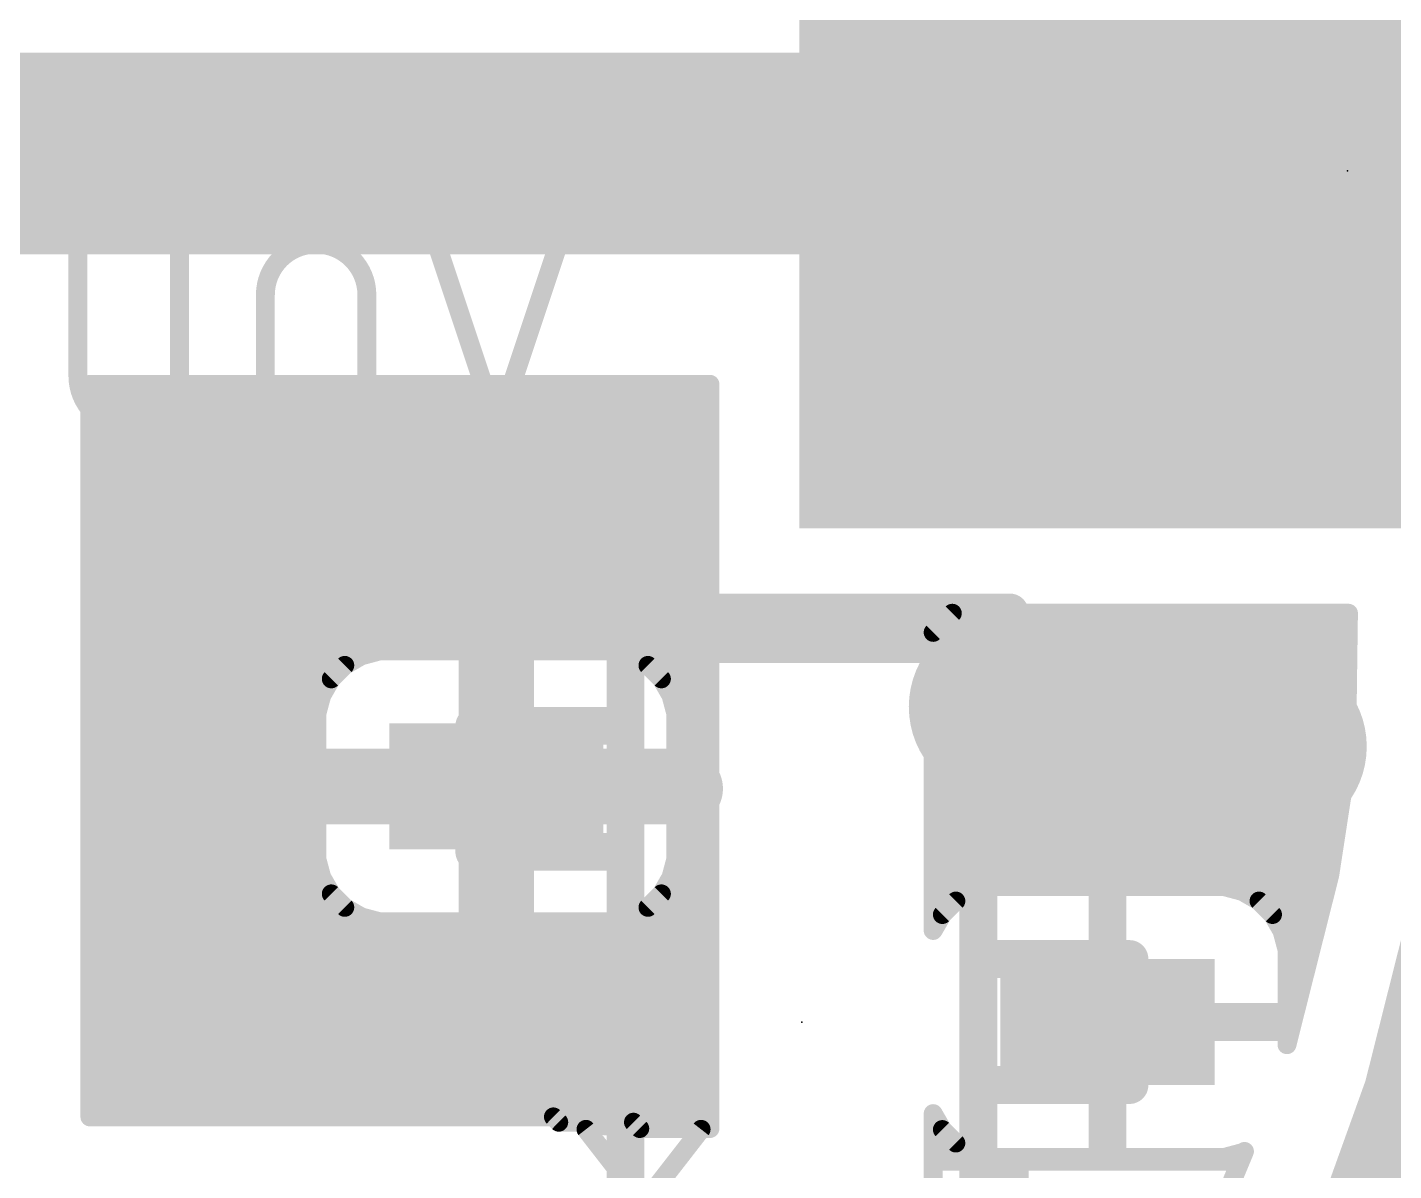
# Model space of a CAD drawing. Extents: x 82 to 105.8, y 80.8 to 99.8.
# Drawn here: x 97.35 to 102.86, y 88.43 to 93.04 of the extents above; entities that cross this region are included whole.
import ezdxf

# ---------------------------------------------------------------- set-up
doc = ezdxf.new("R2010")
doc.units = 0
for name, color, linetype in [('16', 132, 'CONTINUOUS'), ('18', 110, 'CONTINUOUS'), ('20', 31, 'CONTINUOUS'), ('22', 253, 'CONTINUOUS'), ('24', 53, 'CONTINUOUS'), ('26', 253, 'CONTINUOUS'), ('52', 253, 'CONTINUOUS')]:
    doc.layers.add(name, color=color, linetype=linetype)

# ---------------------------------------------------------------- blocks, each defined once
blk = doc.blocks.new('RECT')
blk.add_solid([(-0.5, -0.5), (0.5, -0.5), (-0.5, 0.5), (0.5, 0.5)])
blk = doc.blocks.new('PIE')
at = {"const_width": 0.5}
blk.add_lwpolyline([(0, -0.25, 1), (0, 0.25, 1), (0, -0.25)], format="xyb", dxfattribs=at)
blk = doc.blocks.new('ROUNDV')
at = {"const_width": 0.5}
blk.add_lwpolyline([(0, -0.25, 1), (0, 0.25, 1), (0, -0.25)], format="xyb", dxfattribs=at)

msp = doc.modelspace()

# ---------------------------------------------------------------- linework, layer by layer
at = {"layer": '16'}
for points, const_width in [([(102.67, 91.84), (102.67, 92.46)], 1.016), ([(102.09, 92.53), (91.37, 92.53)], 0.8128), ([(102.16, 92.46), (102.09, 92.53)], 0.6096), ([(102.67, 92.46), (102.16, 92.46)], 0.6096), ([(102.67, 92.46), (102.59, 92.54)], 0.1524), ([(102.67, 92.46), (102.71, 92.5)], 0.1524), ([(102.71, 92.5), (103.0947, 92.5)], 0.1524), ([(102.68, 91.83), (102.67, 91.84)], 1.016), ([(97.6, 88.6469), (97.6, 91.6)], 0.0762), ([(97.6, 91.6), (100.1, 91.6)], 0.0762), ([(97.6, 91.5924), (100.1, 91.5924)], 0.0762), ([(100.1, 91.6), (100.1, 88.6)], 0.0762), ([(97.6, 91.5162), (100.1, 91.5162)], 0.0762), ([(97.6, 91.44), (100.1, 91.44)], 0.0762), ([(97.6, 91.3638), (100.1, 91.3638)], 0.0762), ([(99.2388, 91.1388), (99.31, 91.21)], 0.3048), ([(97.6, 91.2876), (100.1, 91.2876)], 0.0762), ([(99.2388, 89.9793), (99.2388, 91.1388)], 0.3048), ([(97.6, 91.2114), (100.1, 91.2114)], 0.0762), ([(97.6, 91.1352), (100.1, 91.1352)], 0.0762), ([(97.6, 91.059), (100.1, 91.059)], 0.0762), ([(97.6, 90.9828), (100.1, 90.9828)], 0.0762), ([(97.6, 90.9066), (100.1, 90.9066)], 0.0762), ([(97.6, 90.8304), (100.1, 90.8304)], 0.0762), ([(97.6, 90.7542), (100.1, 90.7542)], 0.0762), ([(97.6, 90.678), (100.1, 90.678)], 0.0762), ([(101, 90.6), (101.0771, 90.6771)], 0.0762), ([(101.0771, 90.6771), (102.6745, 90.6771)], 0.0762), ([(102.6745, 90.6771), (102.6661, 90.0596)], 0.0762), ([(97.6, 90.6018), (100.1, 90.6018)], 0.0762), ([(101, 89.3984), (101, 90.6)], 0.0762), ([(101.0018, 90.6018), (102.6735, 90.6018)], 0.0762), ([(97.6, 90.5256), (100.1, 90.5256)], 0.0762), ([(98.6943, 90.5055), (98.6277, 90.467)], 0.0762), ([(98.7686, 90.5254), (98.6943, 90.5055)], 0.0762), ([(99.2007, 90.5254), (98.7686, 90.5254)], 0.0762), ([(99.2007, 90.0174), (99.2007, 90.5254)], 0.0762), ([(99.2769, 90.5254), (99.2769, 90.0174)], 0.0762), ([(99.7091, 90.5254), (99.2769, 90.5254)], 0.0762), ([(99.7834, 90.5055), (99.7091, 90.5254)], 0.0762), ([(99.85, 90.467), (99.7834, 90.5055)], 0.0762), ([(101, 90.5256), (102.6724, 90.5256)], 0.0762), ([(97.6, 90.4494), (98.61, 90.4494)], 0.0762), ([(98.6277, 90.467), (98.5733, 90.4126)], 0.0762), ([(99.2007, 90.4494), (99.2769, 90.4494)], 0.0762), ([(99.9043, 90.4126), (99.85, 90.467)], 0.0762), ([(99.8676, 90.4494), (100.1, 90.4494)], 0.0762), ([(101, 90.4494), (102.6714, 90.4494)], 0.0762), ([(97.6, 90.3732), (98.5505, 90.3732)], 0.0762), ([(98.5733, 90.4126), (98.5348, 90.346)], 0.0762), ([(99.2007, 90.3732), (99.2769, 90.3732)], 0.0762), ([(99.9428, 90.346), (99.9043, 90.4126)], 0.0762), ([(99.9271, 90.3732), (100.1, 90.3732)], 0.0762), ([(101, 90.3732), (102.6704, 90.3732)], 0.0762), ([(98.5348, 90.346), (98.5149, 90.2717)], 0.0762), ([(99.9627, 90.2717), (99.9428, 90.346)], 0.0762), ([(97.6, 90.297), (98.5217, 90.297)], 0.0762), ([(98.5149, 90.2717), (98.5149, 90.0174)], 0.0762), ([(99.2007, 90.297), (99.2769, 90.297)], 0.0762), ([(99.9559, 90.297), (100.1, 90.297)], 0.0762), ([(99.9627, 90.0174), (99.9627, 90.2717)], 0.0762), ([(101, 90.297), (102.6693, 90.297)], 0.0762), ([(97.6, 90.2208), (98.5149, 90.2208)], 0.0762), ([(99.2007, 90.2208), (99.2769, 90.2208)], 0.0762), ([(99.9627, 90.2208), (100.1, 90.2208)], 0.0762), ([(101, 90.2208), (102.6683, 90.2208)], 0.0762), ([(97.6, 90.1446), (98.5149, 90.1446)], 0.0762), ([(98.2593, 89.9793), (98.2, 89.92)], 0.3048), ([(99.2388, 89.9793), (98.2593, 89.9793)], 0.3048), ([(99.2388, 89.9793), (99.2388, 89.1588)], 0.3048), ([(99.2388, 89.9793), (99.9907, 89.9793)], 0.3048), ([(99.2007, 90.1446), (99.2769, 90.1446)], 0.0762), ([(99.9907, 89.9793), (100, 89.97)], 0.3048), ([(99.9627, 90.1446), (100.1, 90.1446)], 0.0762), ([(101, 90.1446), (102.6673, 90.1446)], 0.0762), ([(97.6, 90.0684), (98.5149, 90.0684)], 0.0762), ([(99.2007, 90.0684), (99.2769, 90.0684)], 0.0762), ([(99.9627, 90.0684), (100.1, 90.0684)], 0.0762), ([(101, 90.0684), (102.6662, 90.0684)], 0.0762), ([(102.6661, 90.0596), (102.599, 89.6217)], 0.0762), ([(97.6, 89.9922), (99.2007, 89.9922)], 0.0762), ([(98.5149, 90.0174), (99.2007, 90.0174)], 0.0762), ([(99.2769, 90.0174), (99.2007, 90.0174)], 0.0762), ([(99.2007, 90.0174), (99.2007, 89.9412)], 0.0762), ([(99.2769, 89.9412), (99.2769, 90.0174)], 0.0762), ([(99.2769, 90.0174), (99.9627, 90.0174)], 0.0762), ([(99.2769, 89.9922), (100.1, 89.9922)], 0.0762), ([(101, 89.9922), (102.6558, 89.9922)], 0.0762), ([(99.2007, 89.9412), (98.5149, 89.9412)], 0.0762), ([(98.5149, 89.9412), (98.5149, 89.6868)], 0.0762), ([(99.2007, 89.4332), (99.2007, 89.9412)], 0.0762), ([(99.2007, 89.9412), (99.2769, 89.9412)], 0.0762), ([(99.2769, 89.9412), (99.2769, 89.4332)], 0.0762), ([(99.9627, 89.9412), (99.2769, 89.9412)], 0.0762), ([(99.9627, 89.6868), (99.9627, 89.9412)], 0.0762), ([(97.6, 89.916), (98.5149, 89.916)], 0.0762), ([(99.2007, 89.916), (99.2769, 89.916)], 0.0762), ([(99.9627, 89.916), (100.1, 89.916)], 0.0762), ([(101, 89.916), (102.6441, 89.916)], 0.0762), ([(97.6, 89.8398), (98.5149, 89.8398)], 0.0762), ([(99.2007, 89.8398), (99.2769, 89.8398)], 0.0762), ([(99.9627, 89.8398), (100.1, 89.8398)], 0.0762), ([(101, 89.8398), (102.6324, 89.8398)], 0.0762), ([(97.6, 89.7636), (98.5149, 89.7636)], 0.0762), ([(99.2007, 89.7636), (99.2769, 89.7636)], 0.0762), ([(99.9627, 89.7636), (100.1, 89.7636)], 0.0762), ([(101, 89.7636), (102.6208, 89.7636)], 0.0762), ([(97.6, 89.6874), (98.5149, 89.6874)], 0.0762), ([(98.5149, 89.6868), (98.5348, 89.6125)], 0.0762), ([(99.2007, 89.6874), (99.2769, 89.6874)], 0.0762), ([(99.9428, 89.6125), (99.9627, 89.6868)], 0.0762), ([(99.9627, 89.6874), (100.1, 89.6874)], 0.0762), ([(101, 89.6874), (102.6091, 89.6874)], 0.0762), ([(97.6, 89.6112), (98.5356, 89.6112)], 0.0762), ([(98.5348, 89.6125), (98.5733, 89.5459)], 0.0762), ([(99.2007, 89.6112), (99.2769, 89.6112)], 0.0762), ([(99.9043, 89.5459), (99.9428, 89.6125)], 0.0762), ([(99.942, 89.6112), (100.1, 89.6112)], 0.0762), ([(101, 89.6112), (102.5964, 89.6112)], 0.0762), ([(102.599, 89.6217), (102.4265, 88.938)], 0.0762), ([(98.5733, 89.5459), (98.6277, 89.4916)], 0.0762), ([(99.85, 89.4916), (99.9043, 89.5459)], 0.0762), ([(101.1581, 89.5555), (101.0915, 89.517)], 0.0762), ([(101.2324, 89.5754), (101.1581, 89.5555)], 0.0762), ([(101.6645, 89.5754), (101.2324, 89.5754)], 0.0762), ([(101.6645, 89.0674), (101.6645, 89.5754)], 0.0762), ([(101.7407, 89.5754), (101.7407, 89.0674)], 0.0762), ([(102.1729, 89.5754), (101.7407, 89.5754)], 0.0762), ([(102.2472, 89.5555), (102.1729, 89.5754)], 0.0762), ([(102.3138, 89.517), (102.2472, 89.5555)], 0.0762), ([(97.6, 89.535), (98.5842, 89.535)], 0.0762), ([(98.6277, 89.4916), (98.6943, 89.4531)], 0.0762), ([(99.2007, 89.535), (99.2769, 89.535)], 0.0762), ([(99.7834, 89.4531), (99.85, 89.4916)], 0.0762), ([(99.8934, 89.535), (100.1, 89.535)], 0.0762), ([(101, 89.535), (101.1226, 89.535)], 0.0762), ([(101.0915, 89.517), (101.0371, 89.4626)], 0.0762), ([(101.6645, 89.535), (101.7407, 89.535)], 0.0762), ([(102.2826, 89.535), (102.5771, 89.535)], 0.0762), ([(102.3681, 89.4626), (102.3138, 89.517)], 0.0762), ([(97.6, 89.4588), (98.6844, 89.4588)], 0.0762), ([(98.6943, 89.4531), (98.7686, 89.4332)], 0.0762), ([(98.7686, 89.4332), (99.2007, 89.4332)], 0.0762), ([(99.2007, 89.4588), (99.2769, 89.4588)], 0.0762), ([(99.2769, 89.4332), (99.7091, 89.4332)], 0.0762), ([(99.7091, 89.4332), (99.7834, 89.4531)], 0.0762), ([(99.7932, 89.4588), (100.1, 89.4588)], 0.0762), ([(101.0371, 89.4626), (101, 89.3984)], 0.0762), ([(101, 89.4588), (101.0349, 89.4588)], 0.0762), ([(101.6645, 89.4588), (101.7407, 89.4588)], 0.0762), ([(102.4066, 89.396), (102.3681, 89.4626)], 0.0762), ([(102.3704, 89.4588), (102.5579, 89.4588)], 0.0762), ([(97.6, 89.3826), (100.1, 89.3826)], 0.0762), ([(101.6645, 89.3826), (101.7407, 89.3826)], 0.0762), ([(102.4265, 89.3217), (102.4066, 89.396)], 0.0762), ([(102.4102, 89.3826), (102.5387, 89.3826)], 0.0762), ([(102.4265, 89.0674), (102.4265, 89.3217)], 0.0762), ([(97.6, 89.3064), (100.1, 89.3064)], 0.0762), ([(99.2388, 89.1588), (99.2, 89.12)], 0.3048), ([(101.6645, 89.3064), (101.7407, 89.3064)], 0.0762), ([(102.4265, 89.3064), (102.5195, 89.3064)], 0.0762), ([(97.6, 89.2302), (100.1, 89.2302)], 0.0762), ([(101.6645, 89.2302), (101.7407, 89.2302)], 0.0762), ([(102.4265, 89.2302), (102.5002, 89.2302)], 0.0762), ([(97.6, 89.154), (100.1, 89.154)], 0.0762), ([(101.6645, 89.154), (101.7407, 89.154)], 0.0762), ([(102.4265, 89.154), (102.481, 89.154)], 0.0762), ([(97.6, 89.0778), (100.1, 89.0778)], 0.0762), ([(101.6645, 89.0778), (101.7407, 89.0778)], 0.0762), ([(101.7407, 89.0674), (101.6645, 89.0674)], 0.0762), ([(101.7407, 88.9912), (101.7407, 89.0674)], 0.0762), ([(101.7407, 89.0674), (102.4265, 89.0674)], 0.0762), ([(102.4265, 89.0778), (102.4618, 89.0778)], 0.0762), ([(97.6, 89.0016), (100.1, 89.0016)], 0.0762), ([(101.6645, 88.4832), (101.6645, 88.9912)], 0.0762), ([(101.6645, 88.9912), (101.7407, 88.9912)], 0.0762), ([(101.7407, 89.0016), (102.4426, 89.0016)], 0.0762), ([(102.4265, 88.9912), (101.7407, 88.9912)], 0.0762), ([(101.7407, 88.9912), (101.7407, 88.4832)], 0.0762), ([(102.4265, 88.938), (102.4265, 88.9912)], 0.0762), ([(97.6, 88.9254), (100.1, 88.9254)], 0.0762), ([(101.6645, 88.9254), (101.7407, 88.9254)], 0.0762), ([(97.6, 88.8492), (100.1, 88.8492)], 0.0762), ([(101.6645, 88.8492), (101.7407, 88.8492)], 0.0762), ([(97.6, 88.773), (100.1, 88.773)], 0.0762), ([(101.6645, 88.773), (101.7407, 88.773)], 0.0762), ([(97.6, 88.6968), (100.1, 88.6968)], 0.0762), ([(101, 87.6), (101, 88.6602)], 0.0762), ([(101, 88.6602), (101.0371, 88.5959)], 0.0762), ([(101.6645, 88.6968), (101.7407, 88.6968)], 0.0762), ([(99.4688, 88.6469), (97.6, 88.6469)], 0.0762), ([(99.4904, 88.6254), (99.4688, 88.6469)], 0.0762), ([(99.7916, 88.6254), (99.4904, 88.6254)], 0.0762), ([(99.817, 88.6), (99.7916, 88.6254)], 0.0762), ([(99.7964, 88.6206), (100.1, 88.6206)], 0.0762), ([(101, 88.6206), (101.0228, 88.6206)], 0.0762), ([(101.6645, 88.6206), (101.7407, 88.6206)], 0.0762), ([(100.1, 88.6), (99.817, 88.6)], 0.0762), ([(101.0371, 88.5959), (101.0915, 88.5416)], 0.0762), ([(101, 88.5444), (101.0886, 88.5444)], 0.0762), ([(101.0915, 88.5416), (101.1581, 88.5031)], 0.0762), ([(101.1581, 88.5031), (101.2324, 88.4832)], 0.0762), ([(101.6645, 88.5444), (101.7407, 88.5444)], 0.0762), ([(102.2551, 88.5077), (101.8384, 87.5054)], 0.0762), ([(102.1729, 88.4832), (102.2472, 88.5031)], 0.0762), ([(102.2472, 88.5031), (102.2551, 88.5077)], 0.0762), ([(101, 88.4682), (102.2387, 88.4682)], 0.0762), ([(101.2324, 88.4832), (101.6645, 88.4832)], 0.0762), ([(101.7407, 88.4832), (102.1729, 88.4832)], 0.0762)]:
    msp.add_lwpolyline(points, dxfattribs=dict(at, const_width=const_width))
for points, const_width in [([(102.924, 92.46, 1), (102.416, 92.46)], 0.508), ([(102.09, 92.3268, 1), (102.09, 92.7332)], 0.4064), ([(103.3336, 89.4741, 0.1394), (103.0947, 92.5)], 0.8128), ([(103.2852, 92.5708, 1), (102.9043, 92.4292)], 0.4064), ([(102.1978, 92.6378, 1), (101.9822, 92.4222)], 0.3048), ([(102.16, 92.6124, 1), (102.16, 92.3076)], 0.3048), ([(102.0522, 92.3522, 1), (102.2678, 92.5678)], 0.3048), ([(102.67, 92.3076, 1), (102.67, 92.6124)], 0.3048), ([(102.6169, 92.5669, 1), (102.5631, 92.5131)], 0.0762), ([(102.71, 92.5381, 1), (102.71, 92.4619)], 0.0762), ([(102.7369, 92.4731, 1), (102.6831, 92.5269)], 0.0762), ([(102.6431, 92.4869, 1), (102.6969, 92.4331)], 0.0762), ([(102.6431, 92.4331, 1), (102.6969, 92.4869)], 0.0762), ([(102.8496, 92.0196, 1), (102.4904, 91.6604)], 0.508), ([(102.5004, 91.6504, 1), (102.8596, 92.0096)], 0.508), ([(102.416, 91.84, 1), (102.924, 91.84)], 0.508), ([(97.6, 91.6191, 1), (97.6, 91.581)], 0.0381), ([(97.6, 91.6114, 1), (97.6, 91.5734)], 0.0381), ([(97.6191, 91.6, 1), (97.581, 91.6)], 0.0381), ([(100.1191, 91.6, 1), (100.081, 91.6)], 0.0381), ([(100.1, 91.581, 1), (100.1, 91.6191)], 0.0381), ([(100.1, 91.5734, 1), (100.1, 91.6114)], 0.0381), ([(97.6, 91.5352, 1), (97.6, 91.4972)], 0.0381), ([(100.1, 91.4972, 1), (100.1, 91.5352)], 0.0381), ([(97.6, 91.459, 1), (97.6, 91.421)], 0.0381), ([(100.1, 91.421, 1), (100.1, 91.459)], 0.0381), ([(97.6, 91.3828, 1), (97.6, 91.3448)], 0.0381), ([(100.1, 91.3448, 1), (100.1, 91.3828)], 0.0381), ([(99.3639, 91.1561, 1), (99.2561, 91.2639)], 0.1524), ([(97.6, 91.3066, 1), (97.6, 91.2686)], 0.0381), ([(99.315, 91.1388, 1), (99.1626, 91.1388)], 0.1524), ([(100.1, 91.2686, 1), (100.1, 91.3066)], 0.0381), ([(97.6, 91.2304, 1), (97.6, 91.1924)], 0.0381), ([(99.1849, 91.1927, 1), (99.2927, 91.0849)], 0.1524), ([(100.1, 91.1924, 1), (100.1, 91.2304)], 0.0381), ([(97.6, 91.1542, 1), (97.6, 91.1162)], 0.0381), ([(100.1, 91.1162, 1), (100.1, 91.1542)], 0.0381), ([(97.6, 91.078, 1), (97.6, 91.04)], 0.0381), ([(100.1, 91.04, 1), (100.1, 91.078)], 0.0381), ([(97.6, 91.0018, 1), (97.6, 90.9638)], 0.0381), ([(100.1, 90.9638, 1), (100.1, 91.0018)], 0.0381), ([(97.6, 90.9256, 1), (97.6, 90.8876)], 0.0381), ([(100.1, 90.8876, 1), (100.1, 90.9256)], 0.0381), ([(97.6, 90.8494, 1), (97.6, 90.8114)], 0.0381), ([(100.1, 90.8114, 1), (100.1, 90.8494)], 0.0381), ([(97.6, 90.7732, 1), (97.6, 90.7352)], 0.0381), ([(100.1, 90.7352, 1), (100.1, 90.7732)], 0.0381), ([(97.6, 90.697, 1), (97.6, 90.659)], 0.0381), ([(100.1, 90.659, 1), (100.1, 90.697)], 0.0381), ([(101.0771, 90.6962, 1), (101.0771, 90.6581)], 0.0381), ([(101.0906, 90.6636, 1), (101.0636, 90.6906)], 0.0381), ([(102.6935, 90.6768, 1), (102.6554, 90.6774)], 0.0381), ([(102.6745, 90.6581, 1), (102.6745, 90.6962)], 0.0381), ([(97.6, 90.6209, 1), (97.6, 90.5828)], 0.0381), ([(100.1, 90.5828, 1), (100.1, 90.6209)], 0.0381), ([(100.9865, 90.6135, 1), (101.0135, 90.5865)], 0.0381), ([(101.019, 90.6, 1), (100.981, 90.6)], 0.0381), ([(101.0018, 90.6209, 1), (101.0018, 90.5828)], 0.0381), ([(102.6735, 90.5828, 1), (102.6735, 90.6209)], 0.0381), ([(97.6, 90.5447, 1), (97.6, 90.5066)], 0.0381), ([(98.6893, 90.5239, 1), (98.6992, 90.4871)], 0.0381), ([(98.7038, 90.489, 1), (98.6847, 90.522)], 0.0381), ([(98.7686, 90.5444, 1), (98.7686, 90.5063)], 0.0381), ([(98.7735, 90.507, 1), (98.7636, 90.5438)], 0.0381), ([(99.2198, 90.5254, 1), (99.1817, 90.5254)], 0.0381), ([(99.2007, 90.5063, 1), (99.2007, 90.5444)], 0.0381), ([(99.2769, 90.5444, 1), (99.2769, 90.5063)], 0.0381), ([(99.2959, 90.5254, 1), (99.2579, 90.5254)], 0.0381), ([(99.714, 90.5438, 1), (99.7041, 90.507)], 0.0381), ([(99.7091, 90.5063, 1), (99.7091, 90.5444)], 0.0381), ([(99.7929, 90.522, 1), (99.7738, 90.489)], 0.0381), ([(99.7784, 90.4871, 1), (99.7883, 90.5239)], 0.0381), ([(100.1, 90.5066, 1), (100.1, 90.5447)], 0.0381), ([(101, 90.5447, 1), (101, 90.5066)], 0.0381), ([(102.6724, 90.5066, 1), (102.6724, 90.5447)], 0.0381), ([(97.6, 90.4685, 1), (97.6, 90.4304)], 0.0381), ([(98.6181, 90.4835, 1), (98.6372, 90.4505)], 0.0381), ([(98.61, 90.4304, 1), (98.61, 90.4685)], 0.0381), ([(98.6411, 90.4536, 1), (98.6142, 90.4805)], 0.0381), ([(99.2007, 90.4685, 1), (99.2007, 90.4304)], 0.0381), ([(99.2769, 90.4304, 1), (99.2769, 90.4685)], 0.0381), ([(99.8634, 90.4805, 1), (99.8365, 90.4536)], 0.0381), ([(99.8404, 90.4505, 1), (99.8595, 90.4835)], 0.0381), ([(99.8676, 90.4685, 1), (99.8676, 90.4304)], 0.0381), ([(100.1, 90.4304, 1), (100.1, 90.4685)], 0.0381), ([(101, 90.4685, 1), (101, 90.4304)], 0.0381), ([(102.6714, 90.4304, 1), (102.6714, 90.4685)], 0.0381), ([(97.6, 90.3923, 1), (97.6, 90.3542)], 0.0381), ([(98.5505, 90.3542, 1), (98.5505, 90.3923)], 0.0381), ([(98.5598, 90.4261, 1), (98.5867, 90.3992)], 0.0381), ([(98.5898, 90.4031, 1), (98.5568, 90.4222)], 0.0381), ([(99.2007, 90.3923, 1), (99.2007, 90.3542)], 0.0381), ([(99.2769, 90.3542, 1), (99.2769, 90.3923)], 0.0381), ([(99.9208, 90.4222, 1), (99.8878, 90.4031)], 0.0381), ([(99.8909, 90.3992, 1), (99.9178, 90.4261)], 0.0381), ([(99.9271, 90.3923, 1), (99.9271, 90.3542)], 0.0381), ([(100.1, 90.3542, 1), (100.1, 90.3923)], 0.0381), ([(101, 90.3923, 1), (101, 90.3542)], 0.0381), ([(102.6704, 90.3542, 1), (102.6704, 90.3923)], 0.0381), ([(98.5183, 90.3556, 1), (98.5513, 90.3365)], 0.0381), ([(98.5532, 90.3411, 1), (98.5164, 90.351)], 0.0381), ([(99.9612, 90.351, 1), (99.9244, 90.3411)], 0.0381), ([(99.9263, 90.3365, 1), (99.9593, 90.3556)], 0.0381), ([(97.6, 90.3161, 1), (97.6, 90.278)], 0.0381), ([(98.4965, 90.2767, 1), (98.5333, 90.2668)], 0.0381), ([(98.534, 90.2717, 1), (98.4959, 90.2717)], 0.0381), ([(98.5217, 90.278, 1), (98.5217, 90.3161)], 0.0381), ([(99.2007, 90.3161, 1), (99.2007, 90.278)], 0.0381), ([(99.2769, 90.278, 1), (99.2769, 90.3161)], 0.0381), ([(99.9559, 90.3161, 1), (99.9559, 90.278)], 0.0381), ([(99.9818, 90.2717, 1), (99.9437, 90.2717)], 0.0381), ([(99.9443, 90.2668, 1), (99.9811, 90.2767)], 0.0381), ([(100.1, 90.278, 1), (100.1, 90.3161)], 0.0381), ([(101, 90.3161, 1), (101, 90.278)], 0.0381), ([(102.6693, 90.278, 1), (102.6693, 90.3161)], 0.0381), ([(97.6, 90.2399, 1), (97.6, 90.2018)], 0.0381), ([(98.5149, 90.2018, 1), (98.5149, 90.2399)], 0.0381), ([(99.2007, 90.2399, 1), (99.2007, 90.2018)], 0.0381), ([(99.2769, 90.2018, 1), (99.2769, 90.2399)], 0.0381), ([(99.9627, 90.2399, 1), (99.9627, 90.2018)], 0.0381), ([(100.1, 90.2018, 1), (100.1, 90.2399)], 0.0381), ([(101, 90.2399, 1), (101, 90.2018)], 0.0381), ([(102.6683, 90.2018, 1), (102.6683, 90.2399)], 0.0381), ([(97.6, 90.1637, 1), (97.6, 90.1256)], 0.0381), ([(98.5149, 90.1256, 1), (98.5149, 90.1637)], 0.0381), ([(99.2007, 90.1637, 1), (99.2007, 90.1256)], 0.0381), ([(99.2769, 90.1256, 1), (99.2769, 90.1637)], 0.0381), ([(99.9627, 90.1637, 1), (99.9627, 90.1256)], 0.0381), ([(100.1, 90.1256, 1), (100.1, 90.1637)], 0.0381), ([(101, 90.1637, 1), (101, 90.1256)], 0.0381), ([(102.6673, 90.1256, 1), (102.6673, 90.1637)], 0.0381), ([(98.2593, 90.0555, 1), (98.2593, 89.9031)], 0.1524), ([(98.3132, 89.9254, 1), (98.2054, 90.0332)], 0.1524), ([(99.315, 89.9793, 1), (99.1626, 89.9793)], 0.1524), ([(99.2388, 90.0555, 1), (99.2388, 89.9031)], 0.1524), ([(99.2388, 89.9031, 1), (99.2388, 90.0555)], 0.1524), ([(100.0446, 90.0332, 1), (99.9368, 89.9254)], 0.1524), ([(99.9907, 89.9031, 1), (99.9907, 90.0555)], 0.1524), ([(97.6, 90.0875, 1), (97.6, 90.0494)], 0.0381), ([(98.5149, 90.0494, 1), (98.5149, 90.0875)], 0.0381), ([(99.2007, 90.0875, 1), (99.2007, 90.0494)], 0.0381), ([(99.2769, 90.0494, 1), (99.2769, 90.0875)], 0.0381), ([(99.9461, 89.9161, 1), (100.0539, 90.0239)], 0.1524), ([(99.9627, 90.0875, 1), (99.9627, 90.0494)], 0.0381), ([(100.1, 90.0494, 1), (100.1, 90.0875)], 0.0381), ([(101, 90.0875, 1), (101, 90.0494)], 0.0381), ([(102.6471, 90.0599, 1), (102.6852, 90.0593)], 0.0381), ([(102.6849, 90.0567, 1), (102.6473, 90.0625)], 0.0381), ([(102.6662, 90.0494, 1), (102.6662, 90.0875)], 0.0381), ([(97.6, 90.0113, 1), (97.6, 89.9732)], 0.0381), ([(98.1461, 89.9739, 1), (98.2539, 89.8661)], 0.1524), ([(98.5149, 90.0364, 1), (98.5149, 89.9983)], 0.0381), ([(98.4959, 90.0174, 1), (98.534, 90.0174)], 0.0381), ([(99.1626, 89.9793, 1), (99.315, 89.9793)], 0.1524), ([(99.2197, 90.0174, 1), (99.1816, 90.0174)], 0.0381), ([(99.2007, 90.0364, 1), (99.2007, 89.9983)], 0.0381), ([(99.1817, 90.0174, 1), (99.2198, 90.0174)], 0.0381), ([(99.2007, 89.9983, 1), (99.2007, 90.0364)], 0.0381), ([(99.2007, 89.9732, 1), (99.2007, 90.0113)], 0.0381), ([(99.2769, 90.0364, 1), (99.2769, 89.9983)], 0.0381), ([(99.2769, 90.0113, 1), (99.2769, 89.9732)], 0.0381), ([(99.296, 90.0174, 1), (99.2579, 90.0174)], 0.0381), ([(99.2579, 90.0174, 1), (99.2959, 90.0174)], 0.0381), ([(99.2769, 89.9983, 1), (99.2769, 90.0364)], 0.0381), ([(99.9437, 90.0174, 1), (99.9818, 90.0174)], 0.0381), ([(99.9627, 89.9983, 1), (99.9627, 90.0364)], 0.0381), ([(100.1, 89.9732, 1), (100.1, 90.0113)], 0.0381), ([(101, 90.0113, 1), (101, 89.9732)], 0.0381), ([(102.6558, 89.9732, 1), (102.6558, 90.0113)], 0.0381), ([(98.5149, 89.9602, 1), (98.5149, 89.9221)], 0.0381), ([(98.534, 89.9412, 1), (98.4959, 89.9412)], 0.0381), ([(99.2007, 89.9602, 1), (99.2007, 89.9221)], 0.0381), ([(99.2198, 89.9412, 1), (99.1817, 89.9412)], 0.0381), ([(99.2007, 89.9221, 1), (99.2007, 89.9602)], 0.0381), ([(99.2769, 89.9602, 1), (99.2769, 89.9221)], 0.0381), ([(99.2959, 89.9412, 1), (99.2579, 89.9412)], 0.0381), ([(99.2769, 89.9221, 1), (99.2769, 89.9602)], 0.0381), ([(99.9818, 89.9412, 1), (99.9437, 89.9412)], 0.0381), ([(99.9627, 89.9221, 1), (99.9627, 89.9602)], 0.0381), ([(97.6, 89.9351, 1), (97.6, 89.897)], 0.0381), ([(98.5149, 89.897, 1), (98.5149, 89.9351)], 0.0381), ([(99.1816, 89.9412, 1), (99.2197, 89.9412)], 0.0381), ([(99.2007, 89.9351, 1), (99.2007, 89.897)], 0.0381), ([(99.2579, 89.9412, 1), (99.296, 89.9412)], 0.0381), ([(99.2769, 89.897, 1), (99.2769, 89.9351)], 0.0381), ([(99.9627, 89.9351, 1), (99.9627, 89.897)], 0.0381), ([(100.1, 89.897, 1), (100.1, 89.9351)], 0.0381), ([(101, 89.9351, 1), (101, 89.897)], 0.0381), ([(102.6441, 89.897, 1), (102.6441, 89.9351)], 0.0381), ([(97.6, 89.8589, 1), (97.6, 89.8208)], 0.0381), ([(98.5149, 89.8208, 1), (98.5149, 89.8589)], 0.0381), ([(99.2007, 89.8589, 1), (99.2007, 89.8208)], 0.0381), ([(99.2769, 89.8208, 1), (99.2769, 89.8589)], 0.0381), ([(99.9627, 89.8589, 1), (99.9627, 89.8208)], 0.0381), ([(100.1, 89.8208, 1), (100.1, 89.8589)], 0.0381), ([(101.0279, 85.17, 0.1479), (103.3336, 89.4741)], 0.8128), ([(101, 89.8589, 1), (101, 89.8208)], 0.0381), ([(102.6324, 89.8208, 1), (102.6324, 89.8589)], 0.0381), ([(97.6, 89.7827, 1), (97.6, 89.7446)], 0.0381), ([(98.5149, 89.7446, 1), (98.5149, 89.7827)], 0.0381), ([(99.2007, 89.7827, 1), (99.2007, 89.7446)], 0.0381), ([(99.2769, 89.7446, 1), (99.2769, 89.7827)], 0.0381), ([(99.9627, 89.7827, 1), (99.9627, 89.7446)], 0.0381), ([(100.1, 89.7446, 1), (100.1, 89.7827)], 0.0381), ([(101, 89.7827, 1), (101, 89.7446)], 0.0381), ([(102.6208, 89.7446, 1), (102.6208, 89.7827)], 0.0381), ([(97.6, 89.7065, 1), (97.6, 89.6684)], 0.0381), ([(98.5333, 89.6918, 1), (98.4965, 89.6819)], 0.0381), ([(98.4959, 89.6868, 1), (98.534, 89.6868)], 0.0381), ([(98.5149, 89.6684, 1), (98.5149, 89.7065)], 0.0381), ([(99.2007, 89.7065, 1), (99.2007, 89.6684)], 0.0381), ([(99.2769, 89.6684, 1), (99.2769, 89.7065)], 0.0381), ([(99.9627, 89.7065, 1), (99.9627, 89.6684)], 0.0381), ([(99.9437, 89.6868, 1), (99.9818, 89.6868)], 0.0381), ([(99.9811, 89.6819, 1), (99.9443, 89.6918)], 0.0381), ([(100.1, 89.6684, 1), (100.1, 89.7065)], 0.0381), ([(101, 89.7065, 1), (101, 89.6684)], 0.0381), ([(102.6091, 89.6684, 1), (102.6091, 89.7065)], 0.0381), ([(97.6, 89.6303, 1), (97.6, 89.5922)], 0.0381), ([(98.5513, 89.6221, 1), (98.5183, 89.603)], 0.0381), ([(98.5164, 89.6076, 1), (98.5532, 89.6175)], 0.0381), ([(98.5356, 89.5922, 1), (98.5356, 89.6303)], 0.0381), ([(99.2007, 89.6303, 1), (99.2007, 89.5922)], 0.0381), ([(99.2769, 89.5922, 1), (99.2769, 89.6303)], 0.0381), ([(99.942, 89.6303, 1), (99.942, 89.5922)], 0.0381), ([(99.9244, 89.6175, 1), (99.9612, 89.6076)], 0.0381), ([(99.9593, 89.603, 1), (99.9263, 89.6221)], 0.0381), ([(100.1, 89.5922, 1), (100.1, 89.6303)], 0.0381), ([(101, 89.6303, 1), (101, 89.5922)], 0.0381), ([(102.5802, 89.6245, 1), (102.6178, 89.6188)], 0.0381), ([(102.6175, 89.617, 1), (102.5805, 89.6263)], 0.0381), ([(102.5964, 89.5922, 1), (102.5964, 89.6303)], 0.0381), ([(98.5867, 89.5594, 1), (98.5598, 89.5325)], 0.0381), ([(99.9178, 89.5325, 1), (99.8909, 89.5594)], 0.0381), ([(101.1531, 89.5739, 1), (101.163, 89.5371)], 0.0381), ([(101.1676, 89.539, 1), (101.1485, 89.572)], 0.0381), ([(101.2324, 89.5944, 1), (101.2324, 89.5563)], 0.0381), ([(101.2373, 89.557, 1), (101.2274, 89.5938)], 0.0381), ([(101.6836, 89.5754, 1), (101.6455, 89.5754)], 0.0381), ([(101.6645, 89.5563, 1), (101.6645, 89.5944)], 0.0381), ([(101.7407, 89.5944, 1), (101.7407, 89.5563)], 0.0381), ([(101.7597, 89.5754, 1), (101.7217, 89.5754)], 0.0381), ([(102.1778, 89.5938, 1), (102.1679, 89.557)], 0.0381), ([(102.1729, 89.5563, 1), (102.1729, 89.5944)], 0.0381), ([(102.2567, 89.572, 1), (102.2376, 89.539)], 0.0381), ([(102.2422, 89.5371, 1), (102.2521, 89.5739)], 0.0381), ([(97.6, 89.5541, 1), (97.6, 89.516)], 0.0381), ([(98.5568, 89.5364, 1), (98.5898, 89.5555)], 0.0381), ([(98.5842, 89.516, 1), (98.5842, 89.5541)], 0.0381), ([(98.6372, 89.508, 1), (98.6181, 89.4751)], 0.0381), ([(98.6142, 89.4781, 1), (98.6411, 89.505)], 0.0381), ([(99.2007, 89.5541, 1), (99.2007, 89.516)], 0.0381), ([(99.2769, 89.516, 1), (99.2769, 89.5541)], 0.0381), ([(99.8365, 89.505, 1), (99.8634, 89.4781)], 0.0381), ([(99.8595, 89.4751, 1), (99.8404, 89.508)], 0.0381), ([(99.8934, 89.5541, 1), (99.8934, 89.516)], 0.0381), ([(99.8878, 89.5555, 1), (99.9208, 89.5364)], 0.0381), ([(100.1, 89.516, 1), (100.1, 89.5541)], 0.0381), ([(101, 89.5541, 1), (101, 89.516)], 0.0381), ([(101.0819, 89.5335, 1), (101.101, 89.5005)], 0.0381), ([(101.1049, 89.5036, 1), (101.078, 89.5305)], 0.0381), ([(101.1226, 89.516, 1), (101.1226, 89.5541)], 0.0381), ([(101.6645, 89.5541, 1), (101.6645, 89.516)], 0.0381), ([(101.7407, 89.516, 1), (101.7407, 89.5541)], 0.0381), ([(102.2826, 89.5541, 1), (102.2826, 89.516)], 0.0381), ([(102.3272, 89.5305, 1), (102.3003, 89.5036)], 0.0381), ([(102.3042, 89.5005, 1), (102.3233, 89.5335)], 0.0381), ([(102.5771, 89.516, 1), (102.5771, 89.5541)], 0.0381), ([(97.6, 89.4779, 1), (97.6, 89.4398)], 0.0381), ([(98.6992, 89.4715, 1), (98.6893, 89.4347)], 0.0381), ([(98.6844, 89.4398, 1), (98.6844, 89.4779)], 0.0381), ([(98.6847, 89.4366, 1), (98.7038, 89.4696)], 0.0381), ([(98.7686, 89.4522, 1), (98.7686, 89.4141)], 0.0381), ([(98.7636, 89.4148, 1), (98.7735, 89.4516)], 0.0381), ([(99.2007, 89.4779, 1), (99.2007, 89.4398)], 0.0381), ([(99.2007, 89.4141, 1), (99.2007, 89.4522)], 0.0381), ([(99.2769, 89.4522, 1), (99.2769, 89.4141)], 0.0381), ([(99.2769, 89.4398, 1), (99.2769, 89.4779)], 0.0381), ([(99.7041, 89.4516, 1), (99.714, 89.4148)], 0.0381), ([(99.7091, 89.4141, 1), (99.7091, 89.4522)], 0.0381), ([(99.7738, 89.4696, 1), (99.7929, 89.4366)], 0.0381), ([(99.7932, 89.4779, 1), (99.7932, 89.4398)], 0.0381), ([(99.7883, 89.4347, 1), (99.7784, 89.4715)], 0.0381), ([(100.1, 89.4398, 1), (100.1, 89.4779)], 0.0381), ([(101, 89.4779, 1), (101, 89.4398)], 0.0381), ([(101.0236, 89.4761, 1), (101.0505, 89.4492)], 0.0381), ([(101.0536, 89.4531, 1), (101.0206, 89.4722)], 0.0381), ([(101.0349, 89.4398, 1), (101.0349, 89.4779)], 0.0381), ([(101.6645, 89.4779, 1), (101.6645, 89.4398)], 0.0381), ([(101.7407, 89.4398, 1), (101.7407, 89.4779)], 0.0381), ([(102.3846, 89.4722, 1), (102.3516, 89.4531)], 0.0381), ([(102.3704, 89.4779, 1), (102.3704, 89.4398)], 0.0381), ([(102.3547, 89.4492, 1), (102.3816, 89.4761)], 0.0381), ([(102.5579, 89.4398, 1), (102.5579, 89.4779)], 0.0381), ([(97.6, 89.4017, 1), (97.6, 89.3636)], 0.0381), ([(99.1817, 89.4332, 1), (99.2198, 89.4332)], 0.0381), ([(99.2579, 89.4332, 1), (99.2959, 89.4332)], 0.0381), ([(100.1, 89.3636, 1), (100.1, 89.4017)], 0.0381), ([(100.9835, 89.4079, 1), (101.0165, 89.3889)], 0.0381), ([(100.981, 89.3984, 1), (101.019, 89.3984)], 0.0381), ([(101.6645, 89.4017, 1), (101.6645, 89.3636)], 0.0381), ([(101.7407, 89.3636, 1), (101.7407, 89.4017)], 0.0381), ([(102.425, 89.401, 1), (102.3882, 89.3911)], 0.0381), ([(102.3901, 89.3865, 1), (102.4231, 89.4056)], 0.0381), ([(102.4102, 89.4017, 1), (102.4102, 89.3636)], 0.0381), ([(102.5387, 89.3636, 1), (102.5387, 89.4017)], 0.0381), ([(102.4456, 89.3217, 1), (102.4075, 89.3217)], 0.0381), ([(97.6, 89.3255, 1), (97.6, 89.2874)], 0.0381), ([(99.2927, 89.1049, 1), (99.1849, 89.2127)], 0.1524), ([(100.1, 89.2874, 1), (100.1, 89.3255)], 0.0381), ([(101.6645, 89.3255, 1), (101.6645, 89.2874)], 0.0381), ([(101.7407, 89.2874, 1), (101.7407, 89.3255)], 0.0381), ([(102.4265, 89.3255, 1), (102.4265, 89.2874)], 0.0381), ([(102.4081, 89.3168, 1), (102.4449, 89.3267)], 0.0381), ([(102.5195, 89.2874, 1), (102.5195, 89.3255)], 0.0381), ([(97.6, 89.2493, 1), (97.6, 89.2112)], 0.0381), ([(99.1461, 89.1739, 1), (99.2539, 89.0661)], 0.1524), ([(100.1, 89.2112, 1), (100.1, 89.2493)], 0.0381), ([(101.6645, 89.2493, 1), (101.6645, 89.2112)], 0.0381), ([(101.7407, 89.2112, 1), (101.7407, 89.2493)], 0.0381), ([(102.4265, 89.2493, 1), (102.4265, 89.2112)], 0.0381), ([(102.5002, 89.2112, 1), (102.5002, 89.2493)], 0.0381), ([(97.6, 89.1731, 1), (97.6, 89.135)], 0.0381), ([(99.1626, 89.1588, 1), (99.315, 89.1588)], 0.1524), ([(100.1, 89.135, 1), (100.1, 89.1731)], 0.0381), ([(101.6645, 89.1731, 1), (101.6645, 89.135)], 0.0381), ([(101.7407, 89.135, 1), (101.7407, 89.1731)], 0.0381), ([(102.4265, 89.1731, 1), (102.4265, 89.135)], 0.0381), ([(102.481, 89.135, 1), (102.481, 89.1731)], 0.0381), ([(97.6, 89.0969, 1), (97.6, 89.0588)], 0.0381), ([(100.1, 89.0588, 1), (100.1, 89.0969)], 0.0381), ([(101.6645, 89.0969, 1), (101.6645, 89.0588)], 0.0381), ([(101.6645, 89.0864, 1), (101.6645, 89.0483)], 0.0381), ([(101.6455, 89.0674, 1), (101.6836, 89.0674)], 0.0381), ([(101.7407, 89.0864, 1), (101.7407, 89.0483)], 0.0381), ([(101.7598, 89.0674, 1), (101.7217, 89.0674)], 0.0381), ([(101.7217, 89.0674, 1), (101.7597, 89.0674)], 0.0381), ([(101.7407, 89.0588, 1), (101.7407, 89.0969)], 0.0381), ([(101.7407, 89.0483, 1), (101.7407, 89.0864)], 0.0381), ([(102.4265, 89.0969, 1), (102.4265, 89.0588)], 0.0381), ([(102.4075, 89.0674, 1), (102.4456, 89.0674)], 0.0381), ([(102.4265, 89.0483, 1), (102.4265, 89.0864)], 0.0381), ([(102.4618, 89.0588, 1), (102.4618, 89.0969)], 0.0381), ([(97.6, 89.0207, 1), (97.6, 88.9826)], 0.0381), ([(100.1, 88.9826, 1), (100.1, 89.0207)], 0.0381), ([(101.6645, 89.0102, 1), (101.6645, 88.9721)], 0.0381), ([(101.6836, 88.9912, 1), (101.6455, 88.9912)], 0.0381), ([(101.7407, 89.0207, 1), (101.7407, 88.9826)], 0.0381), ([(101.7407, 89.0102, 1), (101.7407, 88.9721)], 0.0381), ([(101.7597, 88.9912, 1), (101.7217, 88.9912)], 0.0381), ([(101.7407, 88.9721, 1), (101.7407, 89.0102)], 0.0381), ([(102.4456, 88.9912, 1), (102.4075, 88.9912)], 0.0381), ([(102.4265, 88.9721, 1), (102.4265, 89.0102)], 0.0381), ([(102.4426, 88.9826, 1), (102.4426, 89.0207)], 0.0381), ([(101.7217, 88.9912, 1), (101.7598, 88.9912)], 0.0381), ([(97.6, 88.9445, 1), (97.6, 88.9064)], 0.0381), ([(100.1, 88.9064, 1), (100.1, 88.9445)], 0.0381), ([(101.6645, 88.9445, 1), (101.6645, 88.9064)], 0.0381), ([(101.7407, 88.9064, 1), (101.7407, 88.9445)], 0.0381), ([(102.408, 88.9426, 1), (102.445, 88.9333)], 0.0381), ([(102.4075, 88.938, 1), (102.4456, 88.938)], 0.0381), ([(97.6, 88.8683, 1), (97.6, 88.8302)], 0.0381), ([(100.1, 88.8302, 1), (100.1, 88.8683)], 0.0381), ([(101.6645, 88.8683, 1), (101.6645, 88.8302)], 0.0381), ([(101.7407, 88.8302, 1), (101.7407, 88.8683)], 0.0381), ([(97.6, 88.7921, 1), (97.6, 88.754)], 0.0381), ([(100.1, 88.754, 1), (100.1, 88.7921)], 0.0381), ([(101.6645, 88.7921, 1), (101.6645, 88.754)], 0.0381), ([(101.7407, 88.754, 1), (101.7407, 88.7921)], 0.0381), ([(97.6, 88.7159, 1), (97.6, 88.6778)], 0.0381), ([(100.1, 88.6778, 1), (100.1, 88.7159)], 0.0381), ([(101.0165, 88.6697, 1), (100.9835, 88.6506)], 0.0381), ([(101.019, 88.6602, 1), (100.981, 88.6602)], 0.0381), ([(101.6645, 88.7159, 1), (101.6645, 88.6778)], 0.0381), ([(101.7407, 88.6778, 1), (101.7407, 88.7159)], 0.0381), ([(97.6, 88.6659, 1), (97.6, 88.6278)], 0.0381), ([(97.581, 88.6469, 1), (97.6191, 88.6469)], 0.0381), ([(99.4823, 88.6604, 1), (99.4554, 88.6334)], 0.0381), ([(99.4688, 88.6278, 1), (99.4688, 88.6659)], 0.0381), ([(99.4904, 88.6444, 1), (99.4904, 88.6063)], 0.0381), ([(99.4769, 88.6119, 1), (99.5038, 88.6389)], 0.0381), ([(99.8051, 88.6389, 1), (99.7781, 88.6119)], 0.0381), ([(99.7964, 88.6397, 1), (99.7964, 88.6016)], 0.0381), ([(99.7916, 88.6063, 1), (99.7916, 88.6444)], 0.0381), ([(100.1, 88.6016, 1), (100.1, 88.6397)], 0.0381), ([(101, 88.6397, 1), (101, 88.6016)], 0.0381), ([(101.0228, 88.6016, 1), (101.0228, 88.6397)], 0.0381), ([(101.6645, 88.6397, 1), (101.6645, 88.6016)], 0.0381), ([(101.7407, 88.6016, 1), (101.7407, 88.6397)], 0.0381), ([(99.817, 88.6191, 1), (99.817, 88.581)], 0.0381), ([(99.8035, 88.5865, 1), (99.8305, 88.6135)], 0.0381), ([(100.081, 88.6, 1), (100.1191, 88.6)], 0.0381), ([(100.1, 88.581, 1), (100.1, 88.6191)], 0.0381), ([(101.0505, 88.6094, 1), (101.0236, 88.5825)], 0.0381), ([(101.0206, 88.5864, 1), (101.0536, 88.6055)], 0.0381), ([(101, 88.5635, 1), (101, 88.5254)], 0.0381), ([(101.101, 88.558, 1), (101.0819, 88.5251)], 0.0381), ([(101.078, 88.5281, 1), (101.1049, 88.555)], 0.0381), ([(101.0886, 88.5254, 1), (101.0886, 88.5635)], 0.0381), ([(101.163, 88.5215, 1), (101.1531, 88.4847)], 0.0381), ([(101.1485, 88.4866, 1), (101.1676, 88.5196)], 0.0381), ([(101.6645, 88.5635, 1), (101.6645, 88.5254)], 0.0381), ([(101.7407, 88.5254, 1), (101.7407, 88.5635)], 0.0381), ([(102.2376, 88.5196, 1), (102.2567, 88.4866)], 0.0381), ([(102.2726, 88.5003, 1), (102.2375, 88.515)], 0.0381), ([(102.2521, 88.4847, 1), (102.2422, 88.5215)], 0.0381), ([(102.2646, 88.4912, 1), (102.2455, 88.5242)], 0.0381), ([(101, 88.4873, 1), (101, 88.4492)], 0.0381), ([(101.2324, 88.5022, 1), (101.2324, 88.4641)], 0.0381), ([(101.2274, 88.4648, 1), (101.2373, 88.5016)], 0.0381), ([(101.6455, 88.4832, 1), (101.6836, 88.4832)], 0.0381), ([(101.6645, 88.4641, 1), (101.6645, 88.5022)], 0.0381), ([(101.7407, 88.5022, 1), (101.7407, 88.4641)], 0.0381), ([(101.7217, 88.4832, 1), (101.7597, 88.4832)], 0.0381), ([(102.1679, 88.5016, 1), (102.1778, 88.4648)], 0.0381), ([(102.1729, 88.4641, 1), (102.1729, 88.5022)], 0.0381), ([(102.2387, 88.4492, 1), (102.2387, 88.4873)], 0.0381)]:
    msp.add_lwpolyline(points, format="xyb", dxfattribs=dict(at, const_width=const_width))
at = {"layer": '20', "const_width": 0.1}
msp.add_lwpolyline([(84.53, 96.84, 1.5617), (104.33, 96.84)], format="xyb", dxfattribs=at)
at = {"layer": '22', "const_width": 0.1524}
for points in [[(99.6325, 90.6803), (101.3089, 90.6803)], [(101.3089, 90.6803), (101.3089, 89.6135)], [(99.6325, 88.6737), (99.6325, 89.3849)], [(101.3089, 88.4451), (101.3089, 87.3783)]]:
    msp.add_lwpolyline(points, dxfattribs=at)
at = {"layer": '22', "const_width": 0.0762}
for points in [[(99.6325, 90.7184, 1), (99.6325, 90.6422)], [(101.347, 90.6803, 1), (101.2708, 90.6803)], [(101.3089, 90.6422, 1), (101.3089, 90.7184)], [(101.2708, 89.6135, 1), (101.347, 89.6135)], [(99.6706, 89.3849, 1), (99.5944, 89.3849)], [(99.5944, 88.6737, 1), (99.6706, 88.6737)], [(101.347, 88.4451, 1), (101.2708, 88.4451)]]:
    msp.add_lwpolyline(points, format="xyb", dxfattribs=at)
at = {"layer": '24'}
for p in [(102.67, 92.46), (100.4707, 89.0293)]:
    msp.add_point(p, dxfattribs=at)
at = {"layer": '26', "const_width": 0.0762}
for points in [[(97.5516, 91.6331), (97.5516, 92.1651)], [(97.9608, 92.1651), (97.9608, 91.6331)], [(99.2436, 91.4285), (98.9981, 92.1651)], [(99.4892, 92.1651), (99.2436, 91.4285)], [(98.3075, 91.9605), (98.3075, 91.6331)], [(98.7167, 91.6331), (98.7167, 91.9605)]]:
    msp.add_lwpolyline(points, dxfattribs=at)
at = {"layer": '26'}
for points, const_width in [([(97.5707, 92.1651, 1), (97.5326, 92.1651)], 0.0381), ([(97.9799, 92.1651, 1), (97.9418, 92.1651)], 0.0381), ([(98.7167, 91.9605, 1), (98.3075, 91.9605)], 0.0762), ([(99.0162, 92.1711, 1), (98.98, 92.1591)], 0.0381), ([(99.5073, 92.1591, 1), (99.4711, 92.1711)], 0.0381), ([(98.3266, 91.9605, 1), (98.2885, 91.9605)], 0.0381), ([(98.2885, 91.9605, 1), (98.3266, 91.9605)], 0.0381), ([(98.7358, 91.9605, 1), (98.6977, 91.9605)], 0.0381), ([(98.6977, 91.9605, 1), (98.7358, 91.9605)], 0.0381), ([(97.5516, 91.6331, 1), (97.9608, 91.6331)], 0.0762), ([(97.5707, 91.6331, 1), (97.5326, 91.6331)], 0.0381), ([(97.9799, 91.6331, 1), (97.9418, 91.6331)], 0.0381), ([(98.3075, 91.6331, 1), (98.7167, 91.6331)], 0.0762), ([(98.3266, 91.6331, 1), (98.2885, 91.6331)], 0.0381), ([(98.7358, 91.6331, 1), (98.6977, 91.6331)], 0.0381), ([(97.5326, 91.6331, 1), (97.5707, 91.6331)], 0.0381), ([(97.9418, 91.6331, 1), (97.9799, 91.6331)], 0.0381), ([(98.2885, 91.6331, 1), (98.3266, 91.6331)], 0.0381), ([(98.6977, 91.6331, 1), (98.7358, 91.6331)], 0.0381), ([(99.2256, 91.4345, 1), (99.2617, 91.4225)], 0.0381), ([(99.2256, 91.4225, 1), (99.2617, 91.4345)], 0.0381)]:
    msp.add_lwpolyline(points, format="xyb", dxfattribs=dict(at, const_width=const_width))
at = {"layer": '52'}
for points, const_width in [([(99.7595, 90.5533), (101.1819, 90.5533)], 0.1524), ([(99.7595, 87.5053), (99.7595, 90.5533)], 0.1524), ([(101.1819, 90.5533), (101.1819, 87.5053)], 0.1524), ([(99.1499, 89.7151), (99.1499, 90.2231)], 0.1524), ([(99.1499, 90.2231), (99.7595, 90.2231)], 0.1524), ([(99.7595, 90.2231), (99.7595, 89.7151)], 0.1524), ([(99.7595, 89.7151), (99.1499, 89.7151)], 0.1524), ([(101.1819, 88.7753), (101.1819, 89.2833)], 0.1524), ([(101.1819, 89.2833), (101.7915, 89.2833)], 0.1524), ([(101.7915, 89.2833), (101.7915, 88.7753)], 0.1524), ([(101.7915, 88.7753), (101.1819, 88.7753)], 0.1524), ([(99.6001, 88.5968), (99.8322, 88.2983)], 0.0762), ([(99.8322, 88.2983), (100.0643, 88.5968)], 0.0762)]:
    msp.add_lwpolyline(points, dxfattribs=dict(at, const_width=const_width))
for points, const_width in [([(99.7595, 90.5914, 1), (99.7595, 90.5152)], 0.0762), ([(99.7976, 90.5533, 1), (99.7214, 90.5533)], 0.0762), ([(101.22, 90.5533, 1), (101.1438, 90.5533)], 0.0762), ([(101.1819, 90.5152, 1), (101.1819, 90.5914)], 0.0762), ([(99.188, 90.2231, 1), (99.1118, 90.2231)], 0.0762), ([(99.1499, 90.2612, 1), (99.1499, 90.185)], 0.0762), ([(99.7976, 90.2231, 1), (99.7214, 90.2231)], 0.0762), ([(99.7595, 90.185, 1), (99.7595, 90.2612)], 0.0762), ([(99.1499, 89.7532, 1), (99.1499, 89.677)], 0.0762), ([(99.1118, 89.7151, 1), (99.188, 89.7151)], 0.0762), ([(99.7214, 89.7151, 1), (99.7976, 89.7151)], 0.0762), ([(99.7595, 89.677, 1), (99.7595, 89.7532)], 0.0762), ([(101.22, 89.2833, 1), (101.1438, 89.2833)], 0.0762), ([(101.1819, 89.3214, 1), (101.1819, 89.2452)], 0.0762), ([(101.8296, 89.2833, 1), (101.7534, 89.2833)], 0.0762), ([(101.7915, 89.2452, 1), (101.7915, 89.3214)], 0.0762), ([(101.1819, 88.8134, 1), (101.1819, 88.7372)], 0.0762), ([(101.1438, 88.7753, 1), (101.22, 88.7753)], 0.0762), ([(101.7534, 88.7753, 1), (101.8296, 88.7753)], 0.0762), ([(101.7915, 88.7372, 1), (101.7915, 88.8134)], 0.0762), ([(99.6151, 88.6085, 1), (99.585, 88.5851)], 0.0381), ([(100.0793, 88.5851, 1), (100.0493, 88.6085)], 0.0381)]:
    msp.add_lwpolyline(points, format="xyb", dxfattribs=dict(at, const_width=const_width))

# ---------------------------------------------------------------- block references
at = {"layer": '16'}
for name, p, xscale, yscale in [('RECT', (102.46, 92.52), 4, 3), ('PIE', (102.67, 92.46), 2.54, 2.54), ('RECT', (99.2388, 89.9793), 0.8636, 0.508), ('RECT', (101.7026, 89.0293), 0.8636, 0.508)]:
    msp.add_blockref(name, p, dxfattribs=dict(at, xscale=xscale, yscale=yscale))
at = {"layer": '18', "xscale": 0.7564, "yscale": 0.7564}
for p in [(99.31, 91.21), (99.31, 91.21), (98.42, 91.1), (98.42, 91.1), (101.28, 90.3), (101.28, 90.3), (102.37, 90.14), (102.37, 90.14), (98.63, 89), (98.63, 89), (99.7, 88.95), (99.7, 88.95)]:
    msp.add_blockref('ROUNDV', p, dxfattribs=at)

doc.saveas('drawing.dxf')
